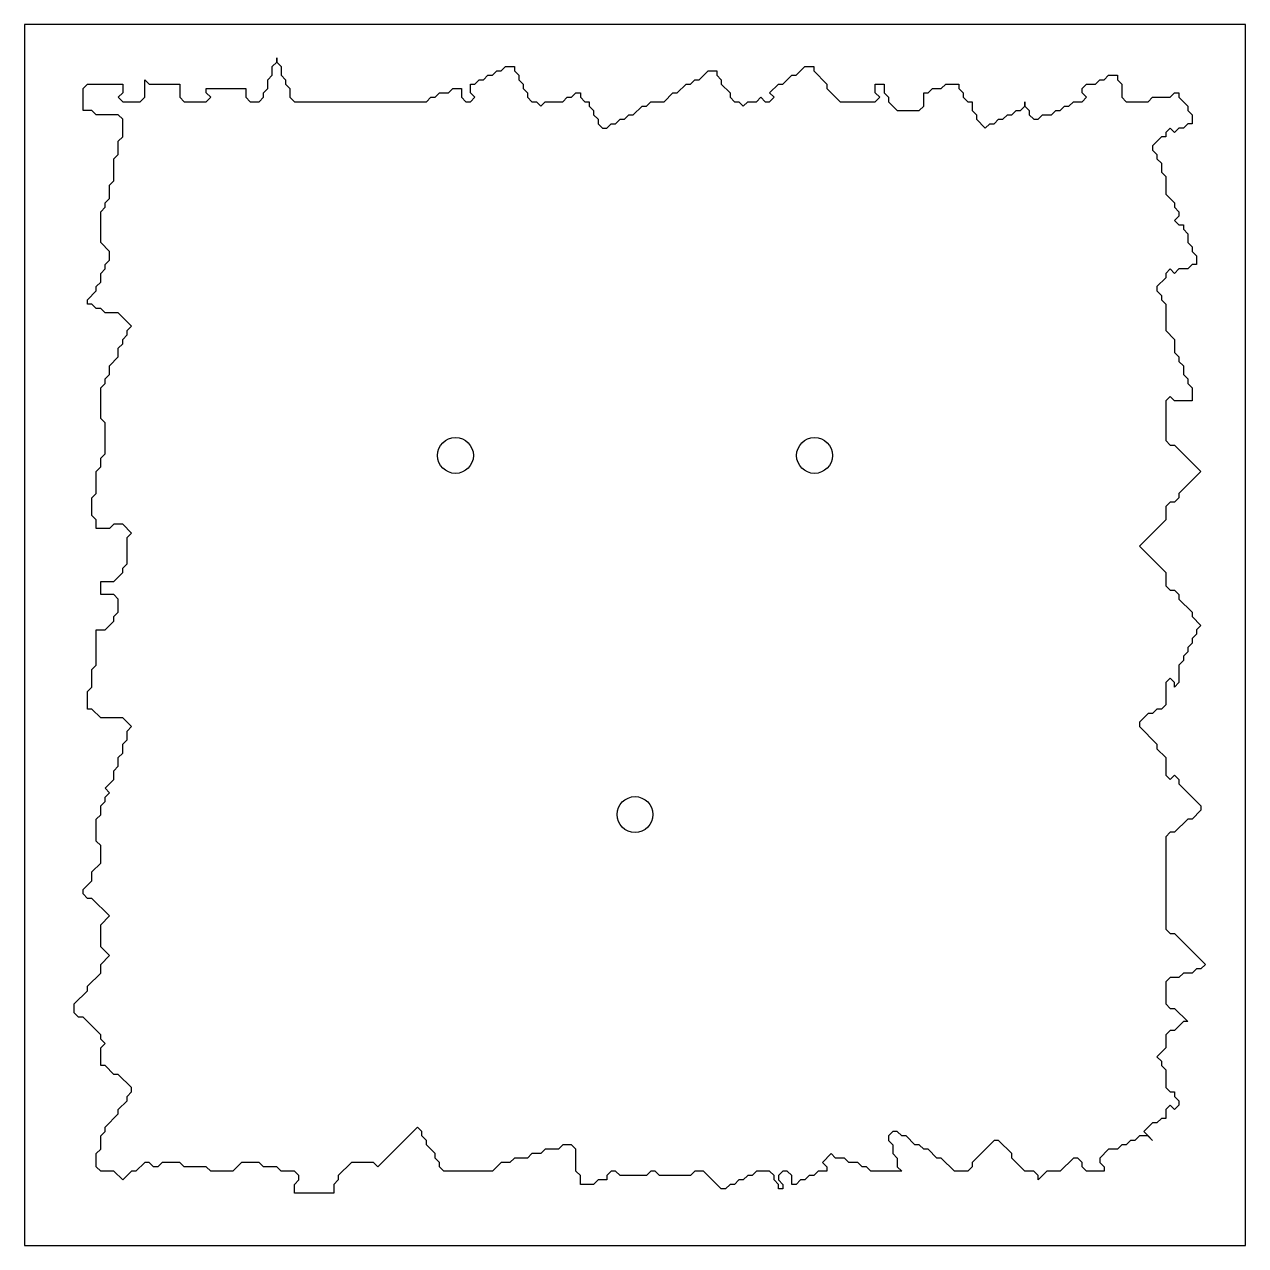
# Model space of a CAD drawing. Header units: metres. Extents: x 280 to 620, y 580 to 920.
import ezdxf

# ---------------------------------------------------------------- set-up
doc = ezdxf.new("R2010")
doc.units = ezdxf.units.M

msp = doc.modelspace()

# ---------------------------------------------------------------- linework, layer by layer
at = {"layer": 'CIRCLES'}
for centre in [(400, 800), (500, 800), (450, 700)]:
    msp.add_circle(centre, 5, dxfattribs=at)
at = {"layer": 'CONTOUR_1'}
msp.add_lwpolyline([(355.15, 594.58), (355.15, 597.03), (356.37, 598.26), (356.37, 599.48), (355.15, 600.71), (351.47, 600.71), (350.25, 601.93), (346.57, 601.93), (345.34, 603.16), (340.44, 603.16), (337.99, 600.71), (331.86, 600.71), (330.64, 601.93), (324.51, 601.93), (323.29, 603.16), (318.38, 603.16), (317.16, 601.93), (315.93, 601.93), (314.71, 603.16), (313.48, 603.16), (311.03, 600.71), (309.81, 600.71), (307.36, 598.26), (304.9, 600.71), (301.23, 600.71), (300, 601.93), (300, 605.61), (301.23, 606.84), (301.23, 610.51), (302.45, 611.74), (302.45, 612.96), (306.13, 616.64), (306.13, 617.86), (308.58, 620.31), (308.58, 621.54), (309.81, 622.77), (309.81, 623.99), (306.13, 627.67), (304.9, 627.67), (302.45, 630.12), (301.23, 630.12), (301.23, 635.02), (302.45, 636.25), (301.23, 637.47), (301.23, 638.7), (296.33, 643.6), (295.1, 643.6), (293.88, 644.82), (293.88, 647.27), (297.55, 650.95), (297.55, 652.18), (301.23, 655.85), (301.23, 658.3), (303.68, 660.75), (301.23, 663.2), (301.23, 669.33), (303.68, 671.78), (298.78, 676.68), (297.55, 676.68), (296.33, 677.91), (296.33, 679.14), (298.78, 681.59), (298.78, 684.04), (301.23, 686.49), (301.23, 691.39), (300, 692.61), (300, 698.74), (301.23, 699.97), (301.23, 702.42), (302.45, 703.64), (302.45, 704.87), (303.68, 706.09), (302.45, 707.32), (304.9, 709.77), (304.9, 712.22), (306.13, 713.45), (306.13, 715.9), (307.36, 717.12), (307.36, 719.57), (308.58, 720.8), (308.58, 723.25), (309.81, 724.48), (307.36, 726.93), (301.23, 726.93), (298.78, 729.38), (297.55, 729.38), (297.55, 734.28), (298.78, 735.5), (298.78, 740.41), (300, 741.63), (300, 751.44), (302.45, 751.44), (304.9, 753.89), (304.9, 755.11), (306.13, 756.34), (306.13, 760.01), (304.9, 761.24), (301.23, 761.24), (301.23, 764.91), (304.9, 764.91), (307.36, 767.37), (307.36, 768.59), (308.58, 769.82), (308.58, 777.17), (309.81, 778.39), (307.36, 780.85), (304.9, 780.85), (303.68, 779.62), (300, 779.62), (300, 782.07), (298.78, 783.3), (298.78, 788.2), (300, 789.42), (300, 795.55), (301.23, 796.78), (301.23, 799.23), (302.45, 800.45), (302.45, 809.03), (301.23, 810.26), (301.23, 818.83), (302.45, 820.06), (302.45, 821.28), (303.68, 822.51), (303.68, 824.96), (306.13, 827.41), (306.13, 829.86), (307.36, 831.09), (307.36, 832.31), (308.58, 833.54), (308.58, 834.76), (309.81, 835.99), (306.13, 839.67), (302.45, 839.67), (301.23, 840.89), (300, 840.89), (298.78, 842.12), (297.55, 842.12), (297.55, 843.34), (300, 845.79), (300, 847.02), (301.23, 848.24), (301.23, 850.69), (302.45, 851.92), (302.45, 853.15), (303.68, 854.37), (303.68, 856.82), (301.23, 859.27), (301.23, 867.85), (302.45, 869.08), (302.45, 870.3), (303.68, 871.53), (303.68, 875.2), (304.9, 876.43), (304.9, 882.56), (306.13, 883.78), (306.13, 887.46), (307.36, 888.68), (307.36, 893.58), (306.13, 894.81), (300, 894.81), (298.78, 896.04), (296.33, 896.04), (296.33, 902.16), (297.55, 903.39), (307.36, 903.39), (307.36, 900.94), (306.13, 899.71), (307.36, 898.49), (312.26, 898.49), (313.48, 899.71), (313.48, 904.61), (314.71, 903.39), (323.29, 903.39), (323.29, 899.71), (324.51, 898.49), (330.64, 898.49), (331.86, 899.71), (330.64, 900.94), (330.64, 902.16), (341.67, 902.16), (341.67, 899.71), (342.89, 898.49), (345.34, 898.49), (346.57, 899.71), (346.57, 900.94), (347.79, 902.16), (347.79, 904.61), (349.02, 905.84), (349.02, 908.29), (350.25, 909.51), (350.25, 910.74), (350.25, 909.51), (351.47, 908.29), (351.47, 905.84), (352.7, 904.61), (352.7, 903.39), (353.92, 902.16), (353.92, 899.71), (355.15, 898.49), (391.91, 898.49), (393.13, 899.71), (394.36, 899.71), (395.59, 900.94), (398.04, 900.94), (399.26, 902.16), (401.71, 902.16), (401.71, 899.71), (402.94, 898.49), (404.16, 898.49), (405.39, 899.71), (404.16, 900.94), (404.16, 903.39), (405.39, 903.39), (406.61, 904.61), (407.84, 904.61), (409.07, 905.84), (410.29, 905.84), (411.52, 907.06), (412.74, 907.06), (413.97, 908.29), (416.42, 908.29), (416.42, 907.06), (417.64, 905.84), (417.64, 904.61), (418.87, 903.39), (418.87, 902.16), (420.09, 900.94), (420.09, 899.71), (421.32, 898.49), (422.55, 898.49), (423.77, 897.26), (425, 898.49), (429.9, 898.49), (431.12, 899.71), (432.35, 899.71), (433.57, 900.94), (434.8, 900.94), (434.8, 899.71), (436.02, 898.49), (437.25, 898.49), (437.25, 897.26), (438.48, 896.04), (438.48, 894.81), (439.7, 893.58), (439.7, 892.36), (440.93, 891.13), (442.15, 891.13), (443.38, 892.36), (444.6, 892.36), (445.83, 893.58), (447.05, 893.58), (448.28, 894.81), (449.5, 894.81), (451.96, 897.26), (453.18, 897.26), (454.41, 898.49), (458.08, 898.49), (460.53, 900.94), (461.76, 900.94), (464.21, 903.39), (465.43, 903.39), (466.66, 904.61), (467.89, 904.61), (470.34, 907.06), (472.79, 907.06), (472.79, 905.84), (474.01, 904.61), (474.01, 903.39), (476.46, 900.94), (476.46, 899.71), (477.69, 898.49), (478.91, 898.49), (480.14, 897.26), (481.37, 898.49), (483.82, 898.49), (485.04, 899.71), (486.27, 898.49), (487.49, 898.49), (488.72, 899.71), (487.49, 900.94), (489.94, 903.39), (491.17, 903.39), (493.62, 905.84), (494.85, 905.84), (497.3, 908.29), (499.75, 908.29), (499.75, 907.06), (503.42, 903.39), (503.42, 902.16), (507.1, 898.49), (516.9, 898.49), (518.13, 899.71), (516.9, 900.94), (516.9, 903.39), (519.35, 903.39), (519.35, 900.94), (520.58, 899.71), (520.58, 898.49), (523.03, 896.04), (529.16, 896.04), (530.38, 897.26), (530.38, 900.94), (531.61, 900.94), (532.83, 902.16), (535.28, 902.16), (536.51, 903.39), (540.19, 903.39), (540.19, 902.16), (541.41, 900.94), (541.41, 899.71), (542.64, 898.49), (543.86, 898.49), (543.86, 896.04), (545.09, 894.81), (545.09, 893.58), (547.54, 891.13), (548.76, 892.36), (549.99, 892.36), (551.21, 893.58), (552.44, 893.58), (553.67, 894.81), (554.89, 894.81), (556.12, 896.04), (557.34, 896.04), (558.57, 897.26), (558.57, 898.49), (558.57, 897.26), (559.79, 896.04), (559.79, 894.81), (561.02, 893.58), (562.24, 893.58), (563.47, 894.81), (565.92, 894.81), (567.15, 896.04), (568.37, 896.04), (569.6, 897.26), (570.82, 897.26), (572.05, 898.49), (574.5, 898.49), (575.72, 899.71), (574.5, 900.94), (574.5, 902.16), (575.72, 903.39), (578.17, 903.39), (579.4, 904.61), (580.62, 904.61), (581.85, 905.84), (584.3, 905.84), (584.3, 904.61), (585.53, 903.39), (585.53, 899.71), (586.75, 898.49), (592.88, 898.49), (594.1, 899.71), (599.01, 899.71), (600.23, 900.94), (601.46, 900.94), (601.46, 899.71), (603.91, 897.26), (603.91, 896.04), (605.13, 894.81), (605.13, 892.36), (603.91, 892.36), (602.68, 891.13), (601.46, 891.13), (600.23, 889.91), (599.01, 891.13), (597.78, 889.91), (597.78, 888.68), (596.56, 888.68), (594.1, 886.23), (594.1, 885.01), (595.33, 883.78), (595.33, 882.56), (596.56, 881.33), (596.56, 878.88), (597.78, 877.65), (597.78, 872.75), (600.23, 870.3), (600.23, 869.08), (601.46, 867.85), (601.46, 866.63), (600.23, 865.4), (601.46, 864.17), (602.68, 864.17), (602.68, 862.95), (603.91, 861.72), (603.91, 859.27), (605.13, 858.05), (605.13, 856.82), (606.36, 855.6), (606.36, 853.15), (605.13, 853.15), (603.91, 851.92), (601.46, 851.92), (600.23, 850.69), (599.01, 851.92), (597.78, 850.69), (597.78, 849.47), (595.33, 847.02), (595.33, 845.79), (596.56, 844.57), (596.56, 843.34), (597.78, 842.12), (597.78, 834.76), (600.23, 832.31), (600.23, 828.64), (601.46, 827.41), (601.46, 826.19), (602.68, 824.96), (602.68, 822.51), (603.91, 821.28), (603.91, 820.06), (605.13, 818.83), (605.13, 815.16), (600.23, 815.16), (599.01, 816.38), (597.78, 815.16), (597.78, 804.13), (599.01, 802.9), (600.23, 802.9), (607.58, 795.55), (601.46, 789.42), (601.46, 788.2), (600.23, 786.97), (599.01, 786.97), (597.78, 785.75), (597.78, 782.07), (590.43, 774.72), (597.78, 767.37), (597.78, 763.69), (599.01, 762.46), (600.23, 762.46), (601.46, 761.24), (601.46, 760.01), (605.13, 756.34), (605.13, 755.11), (607.58, 752.66), (606.36, 751.44), (606.36, 750.21), (605.13, 748.98), (605.13, 747.76), (603.91, 746.53), (603.91, 745.31), (602.68, 744.08), (602.68, 742.86), (601.46, 741.63), (601.46, 736.73), (600.23, 735.5), (600.23, 736.73), (599.01, 737.96), (597.78, 736.73), (597.78, 730.6), (596.56, 729.38), (595.33, 729.38), (594.1, 728.15), (592.88, 728.15), (590.43, 725.7), (590.43, 724.48), (595.33, 719.57), (595.33, 718.35), (597.78, 715.9), (597.78, 711), (599.01, 709.77), (600.23, 711), (601.46, 709.77), (601.46, 708.55), (607.58, 702.42), (607.58, 701.19), (605.13, 698.74), (603.91, 698.74), (600.23, 695.07), (599.01, 695.07), (597.78, 693.84), (597.78, 668.11), (599.01, 666.88), (600.23, 666.88), (608.81, 658.3), (607.58, 657.08), (606.36, 657.08), (605.13, 655.85), (602.68, 655.85), (601.46, 654.63), (599.01, 654.63), (597.78, 653.4), (597.78, 647.27), (599.01, 646.05), (600.23, 646.05), (603.91, 642.37), (602.68, 642.37), (600.23, 639.92), (599.01, 639.92), (597.78, 638.7), (597.78, 635.02), (595.33, 632.57), (596.56, 631.34), (596.56, 630.12), (597.78, 628.89), (597.78, 623.99), (599.01, 622.77), (600.23, 622.77), (600.23, 621.54), (601.46, 620.31), (601.46, 619.09), (600.23, 617.86), (599.01, 619.09), (597.78, 617.86), (597.78, 615.41), (596.56, 615.41), (595.33, 614.19), (594.1, 614.19), (591.65, 611.74), (594.1, 609.29), (592.88, 610.51), (590.43, 610.51), (589.2, 609.29), (587.98, 609.29), (586.75, 608.06), (585.53, 608.06), (584.3, 606.84), (581.85, 606.84), (579.4, 604.38), (579.4, 603.16), (580.62, 601.93), (580.62, 600.71), (575.72, 600.71), (574.5, 601.93), (574.5, 603.16), (573.27, 604.38), (572.05, 604.38), (568.37, 600.71), (564.69, 600.71), (562.24, 598.26), (562.24, 599.48), (561.02, 600.71), (558.57, 600.71), (554.89, 604.38), (554.89, 605.61), (551.21, 609.29), (549.99, 609.29), (543.86, 603.16), (543.86, 601.93), (542.64, 600.71), (538.96, 600.71), (535.28, 604.38), (534.06, 604.38), (531.61, 606.84), (530.38, 606.84), (529.16, 608.06), (527.93, 608.06), (525.48, 610.51), (524.26, 610.51), (523.03, 611.74), (521.8, 611.74), (520.58, 610.51), (520.58, 609.29), (521.8, 608.06), (521.8, 605.61), (523.03, 604.38), (523.03, 601.93), (524.26, 600.71), (515.68, 600.71), (514.45, 601.93), (513.23, 601.93), (512, 603.16), (509.55, 603.16), (508.32, 604.38), (505.87, 604.38), (504.65, 605.61), (502.2, 603.16), (503.42, 601.93), (503.42, 600.71), (500.97, 600.71), (499.75, 599.48), (498.52, 599.48), (497.3, 598.26), (496.07, 598.26), (494.85, 597.03), (493.62, 597.03), (493.62, 599.48), (492.39, 600.71), (491.17, 600.71), (489.94, 599.48), (489.94, 598.26), (491.17, 597.03), (491.17, 595.81), (489.94, 595.81), (489.94, 597.03), (488.72, 598.26), (488.72, 599.48), (487.49, 600.71), (483.82, 600.71), (482.59, 599.48), (481.37, 599.48), (480.14, 598.26), (478.91, 598.26), (477.69, 597.03), (476.46, 597.03), (475.24, 595.81), (474.01, 595.81), (469.11, 600.71), (466.66, 600.71), (465.43, 599.48), (456.86, 599.48), (455.63, 600.71), (454.41, 600.71), (453.18, 599.48), (445.83, 599.48), (444.6, 600.71), (443.38, 600.71), (442.15, 599.48), (442.15, 598.26), (439.7, 598.26), (438.48, 597.03), (434.8, 597.03), (434.8, 599.48), (433.57, 600.71), (433.57, 606.84), (432.35, 608.06), (429.9, 608.06), (428.67, 606.84), (425, 606.84), (423.77, 605.61), (421.32, 605.61), (420.09, 604.38), (416.42, 604.38), (415.19, 603.16), (412.74, 603.16), (410.29, 600.71), (396.81, 600.71), (395.59, 601.93), (395.59, 603.16), (394.36, 604.38), (394.36, 605.61), (391.91, 608.06), (391.91, 609.29), (390.68, 610.51), (390.68, 611.74), (389.46, 612.96), (378.43, 601.93), (377.2, 603.16), (371.08, 603.16), (367.4, 599.48), (367.4, 598.26), (366.18, 597.03), (366.18, 594.58), (355.15, 594.58)], close=True, dxfattribs=at)
at = {"layer": 'FRAME'}
msp.add_lwpolyline([(280, 580), (620, 580), (620, 920), (280, 920), (280, 580)], close=True, dxfattribs=at)

doc.saveas('drawing.dxf')
